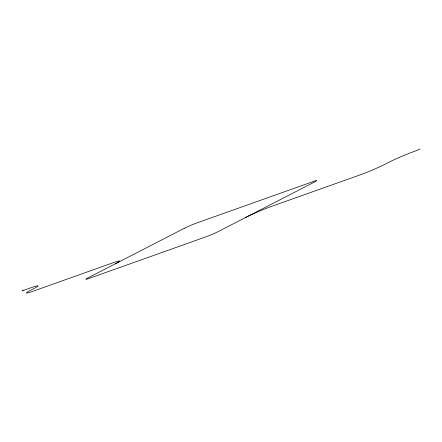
<?xml version="1.0" encoding="UTF-8"?>
<svg xmlns="http://www.w3.org/2000/svg" width="442" height="442" viewBox="0 0 442 442"><rect width="100%" height="100%" fill="white"/><g stroke="black" fill="none" stroke-linecap="round" stroke-linejoin="round"><path stroke-width="0.66" d="M115.412 263.763A19.708 1.304 -22.9 0 0 112.992 262.786L32.99 291.239A19.708 1.304 -22.9 0 1 30.57 290.261L33.863 288.565A19.708 1.304 -22.9 0 0 31.443 287.587L23.741 290.328A4.928 0.326 -22.9 0 1 23.139 290.085M245.746 217.409A19.708 1.304 -22.9 0 1 271.316 206.469L359.771 175.01A19.708 1.304 -22.9 0 0 385.347 164.076L388.634 162.38A19.708 1.304 -22.9 0 1 412.281 152.147L413.508 151.694A5.077 0.337 -22.9 0 0 419.9 148.96M184.226 228.354L87.997 277.869A9.857 0.652 -22.9 0 0 89.207 278.361L205.541 236.984A9.857 0.652 -22.9 0 0 218.232 231.564L314.56 181.999A9.857 0.652 -22.9 0 0 313.35 181.507L197.01 222.884A9.857 0.652 -22.9 0 0 184.226 228.354"/></g></svg>
